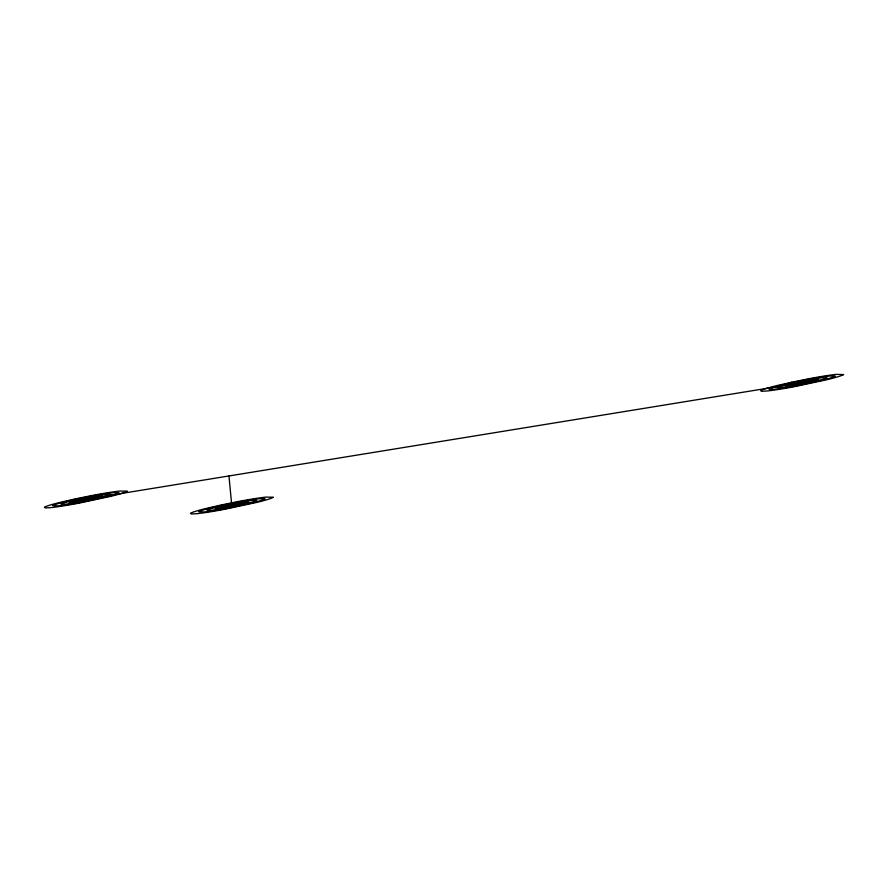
<?xml version="1.0" encoding="UTF-8"?>
<svg xmlns="http://www.w3.org/2000/svg" width="888" height="888" viewBox="0 0 888 888"><rect width="100%" height="100%" fill="white"/><g stroke="black" fill="none" stroke-linecap="round" stroke-linejoin="round"><path stroke-width="1.33" d="M85.714 499.289L801.953 382.639M228.96 475.968L231.757 505.361M71.384 501.631L69.186 502.475L83.028 500.843L102.375 496.059L88.389 497.746L71.384 501.631M78.544 500.466L77.445 500.888L94.039 497.68L78.544 500.466M217.427 507.692L215.229 508.547L229.071 506.904L248.418 502.12L234.443 503.807L217.427 507.692M224.597 506.526L223.499 506.948L240.082 503.74L224.597 506.526M787.623 384.981L785.425 385.825L799.267 384.193L818.614 379.409L804.628 381.096L787.623 384.981M794.782 383.816L793.683 384.238L810.278 381.03L794.782 383.816M75.38 498.867L60.04 502.386A51.16 4.729 -9.9 0 0 49.895 505.128A32.667 3.019 -9.9 0 0 44.4 507.259L45.388 507.969L51.615 507.559A32.667 3.019 -9.9 0 0 64.502 505.727A51.16 4.729 -9.9 0 0 78.999 503.174L111.377 496.203A51.16 4.729 -9.9 0 0 121.523 493.462A34.688 3.208 -9.9 0 0 127.361 491.197L119.802 491.031A32.667 3.019 -9.9 0 0 106.915 492.851A51.16 4.729 -9.9 0 0 92.419 495.415L75.38 498.867M77.445 498.956L65.179 501.764A40.926 3.785 -9.9 0 0 57.065 503.962A26.129 2.409 -9.9 0 0 52.658 505.661L58.43 505.905A26.129 2.409 -9.9 0 0 68.742 504.44A40.926 3.785 -9.9 0 0 80.342 502.397L106.249 496.825A40.926 3.785 -9.9 0 0 114.363 494.627A27.75 2.564 -9.9 0 0 119.036 492.818L112.987 492.685A26.129 2.409 -9.9 0 0 102.675 494.139A40.926 3.785 -9.9 0 0 91.076 496.192L77.445 498.956M79.52 499.034L70.307 501.143A30.692 2.831 -9.9 0 0 64.225 502.797A19.603 1.809 -9.9 0 0 60.928 504.073L65.257 504.251A19.603 1.809 -9.9 0 0 72.983 503.152A30.692 2.831 -9.9 0 0 81.685 501.62L101.11 497.435A30.692 2.831 -9.9 0 0 107.193 495.793A20.813 1.92 -9.9 0 0 110.7 494.438L106.172 494.339A19.603 1.809 -9.9 0 0 98.435 495.426A30.692 2.831 -9.9 0 0 89.732 496.969L79.52 499.034M221.434 504.928L206.083 508.447A51.16 4.729 -9.9 0 0 195.948 511.188A32.667 3.019 -9.9 0 0 190.443 513.32L191.442 514.03L197.658 513.619A32.667 3.019 -9.9 0 0 210.545 511.799A51.16 4.729 -9.9 0 0 225.041 509.235L257.42 502.264A51.16 4.729 -9.9 0 0 267.566 499.522A34.688 3.208 -9.9 0 0 273.404 497.258L265.856 497.091A32.667 3.019 -9.9 0 0 252.958 498.912A51.16 4.729 -9.9 0 0 238.461 501.476L221.434 504.928M223.499 505.017L211.222 507.825A40.926 3.785 -9.9 0 0 203.108 510.023A26.129 2.409 -9.9 0 0 198.701 511.732L204.484 511.965A26.129 2.409 -9.9 0 0 214.785 510.511A40.926 3.785 -9.9 0 0 226.385 508.458L252.292 502.886A40.926 3.785 -9.9 0 0 260.406 500.688A27.75 2.564 -9.9 0 0 265.079 498.878L259.03 498.745A26.129 2.409 -9.9 0 0 248.718 500.199A40.926 3.785 -9.9 0 0 237.118 502.253L223.499 505.017M225.563 505.094L216.35 507.215A30.692 2.831 -9.9 0 0 210.267 508.857A19.603 1.809 -9.9 0 0 206.971 510.134L211.3 510.311A19.603 1.809 -9.9 0 0 219.036 509.224A30.692 2.831 -9.9 0 0 227.728 507.681L247.153 503.496A30.692 2.831 -9.9 0 0 253.247 501.853A20.813 1.92 -9.9 0 0 256.743 500.499L252.214 500.399A19.603 1.809 -9.9 0 0 244.478 501.487A30.692 2.831 -9.9 0 0 235.786 503.03L225.563 505.094M791.619 382.217L776.279 385.736A51.16 4.729 -9.9 0 0 766.133 388.478A32.667 3.019 -9.9 0 0 760.639 390.609L761.627 391.319L767.854 390.909A32.667 3.019 -9.9 0 0 780.741 389.088A51.16 4.729 -9.9 0 0 795.237 386.524L827.616 379.553A51.16 4.729 -9.9 0 0 837.761 376.812A34.688 3.208 -9.9 0 0 843.6 374.547L836.041 374.381A32.667 3.019 -9.9 0 0 823.154 376.201A51.16 4.729 -9.9 0 0 808.657 378.765L791.619 382.217M793.683 382.306L781.418 385.115A40.926 3.785 -9.9 0 0 773.304 387.312A26.129 2.409 -9.9 0 0 768.897 389.011L774.669 389.255A26.129 2.409 -9.9 0 0 784.981 387.801A40.926 3.785 -9.9 0 0 796.58 385.747L822.488 380.175A40.926 3.785 -9.9 0 0 830.602 377.977A27.75 2.564 -9.9 0 0 835.275 376.168L829.226 376.035A26.129 2.409 -9.9 0 0 818.914 377.489A40.926 3.785 -9.9 0 0 807.314 379.542L793.683 382.306M795.748 382.384L786.546 384.504A30.692 2.831 -9.9 0 0 780.463 386.147A19.603 1.809 -9.9 0 0 777.167 387.423L781.495 387.601A19.603 1.809 -9.9 0 0 789.221 386.513A30.692 2.831 -9.9 0 0 797.924 384.97L817.349 380.786A30.692 2.831 -9.9 0 0 823.431 379.143A20.813 1.92 -9.9 0 0 826.939 377.789L822.41 377.689A19.603 1.809 -9.9 0 0 814.673 378.776A30.692 2.831 -9.9 0 0 805.971 380.319L795.748 382.384"/></g></svg>
